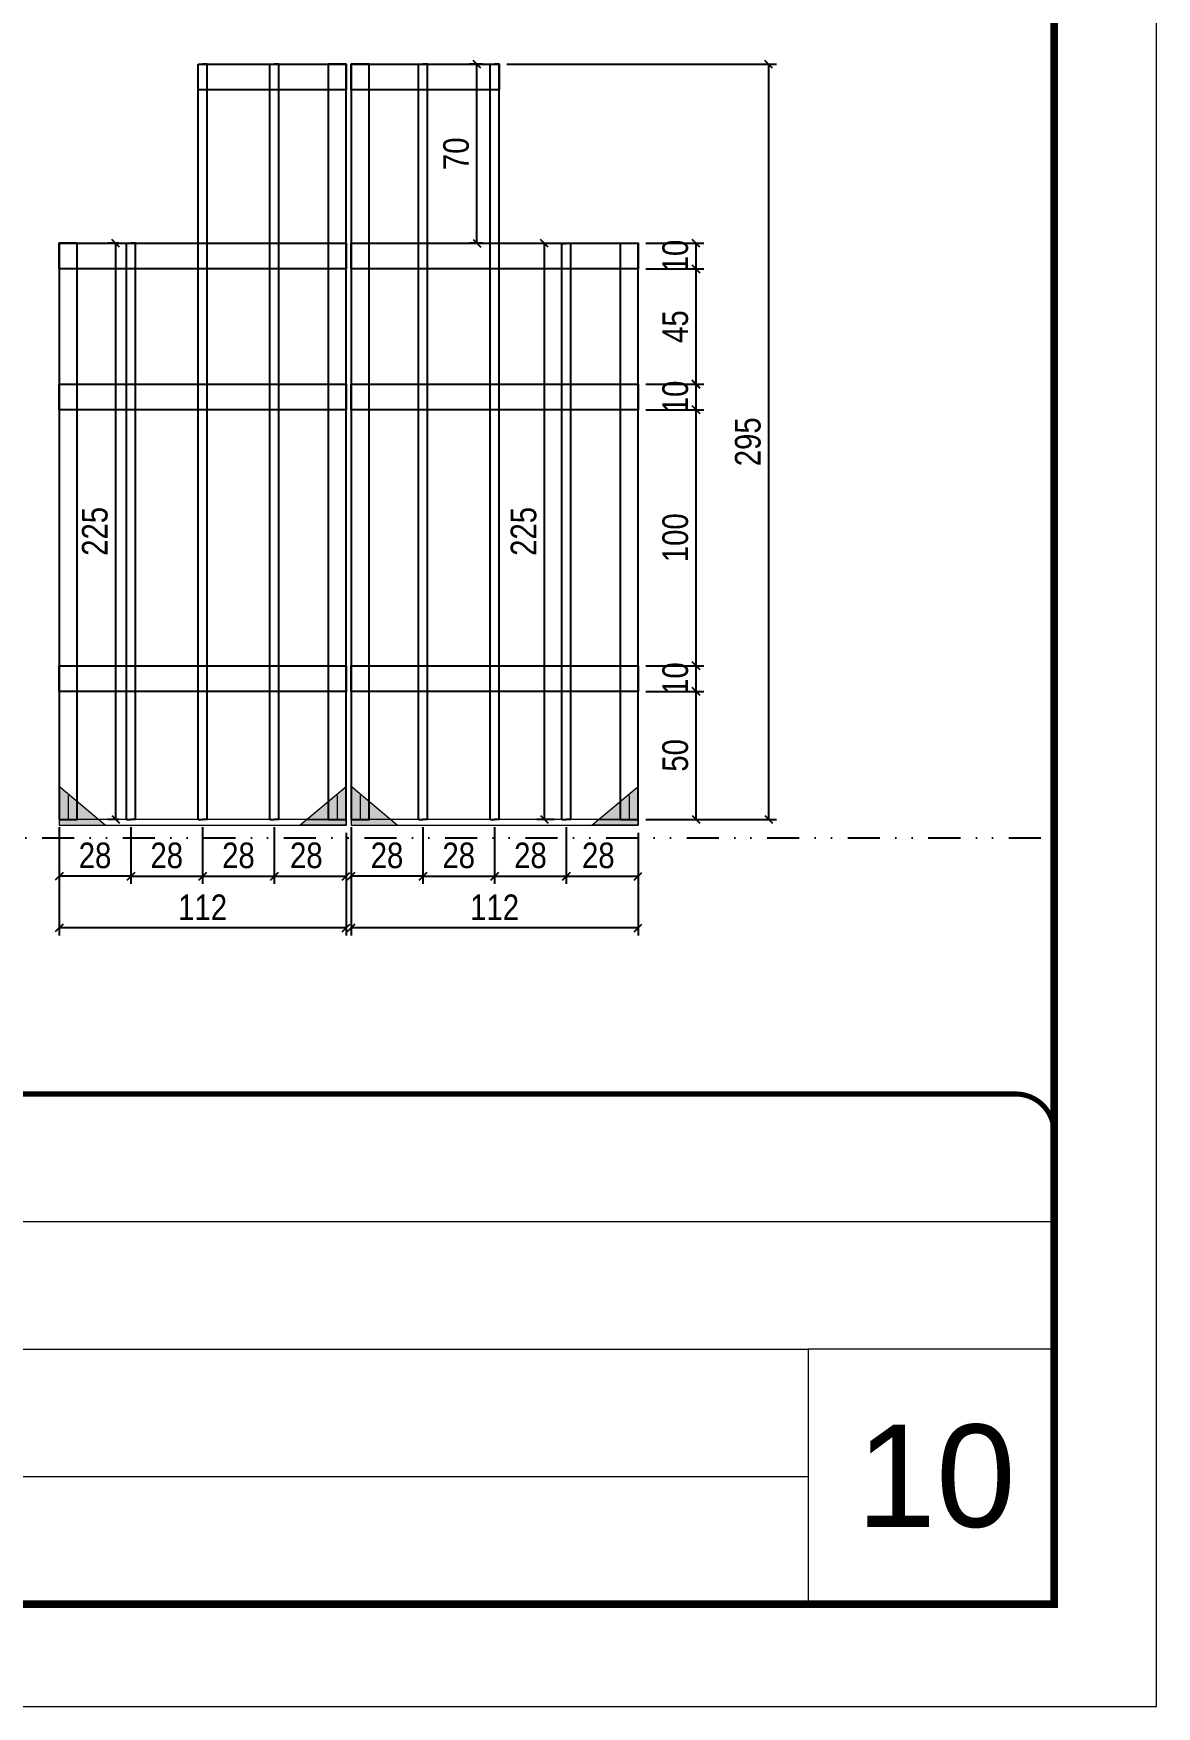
# Model space of a CAD drawing. Extents: x 14400 to 27878, y -21631 to 6985.
# Drawn here: x 17058 to 17497, y 3638 to 4291 of the extents above; entities that cross this region are included whole.
import ezdxf

# ---------------------------------------------------------------- set-up
doc = ezdxf.new("R2010")
doc.units = 0
for name, pattern in [('CONTINUO', [0]), ('DASHED', [0.75, 0.5, -0.25]), ('DIVIDE2', [0.625, 0.25, -0.125, 0, -0.125, 0, -0.125]), ('HIDDEN', [0.375, 0.25, -0.125])]:
    doc.linetypes.add(name, pattern=pattern)
for name, color, linetype, lineweight in [('CARIMBO', 255, 'Continuous', 9), ('Folhas', 255, 'Continuous', 9), ('Madeira', 126, 'Continuous', 18), ('Sarr 2.2x7', 40, 'Continuous', 9), ('SARRAFO DE PRESSAO', 251, 'DASHED', 9)]:
    doc.layers.add(name, color=color, linetype=linetype, lineweight=lineweight)
for name, color, linetype in [('COTA', 241, 'Continuous'), ('Nível', 160, 'Continuous'), ('SARR_2.2x10', 60, 'Continuous'), ('SARR_3.5x7', 81, 'Continuous'), ('SARR_7x7', 40, 'Continuous')]:
    doc.layers.add(name, color=color, linetype=linetype)
doc.styles.add('ARIAL', font='arial.ttf')
doc.styles.add('COTA TECNICA', font='techl___.ttf', dxfattribs={"height": 10})
doc.dimstyles.new('PAINEL', dxfattribs={"dimtxt": 10, "dimasz": 3, "dimexe": 3, "dimexo": 3, "dimgap": 3, "dimtad": 1, "dimdec": 1, "dimzin": 12, "dimdsep": 46, "dimtxsty": 'COTA TECNICA', "dimblk1": 'OBLIQUE', "dimblk2": 'OBLIQUE', "dimsah": 1, "dimcen": 0.9, "dimclrd": 4, "dimclre": 4, "dimclrt": 240, "dimadec": 1, "dimazin": 3, "dimtfac": 1, "dimtdec": 1, "dimtmove": 0, "dimatfit": 3, "dimfxl": 1, "dimtolj": 1, "dimtzin": 12, "dimarcsym": 0})

# ---------------------------------------------------------------- blocks, each defined once
blk = doc.blocks.new('9999999999')
at = {"color": 30, "linetype": 'CONTINUO'}
for p, q in [((98564.56, 34379.64), (99583.98, 34379.64)), ((98564.56, 34329.83), (99487.98, 34329.83)), ((99583.98, 34329.83), (99487.98, 34329.83)), ((99487.98, 34329.83), (99487.98, 34230.21)), ((98564.56, 34280.02), (99487.98, 34280.02))]:
    blk.add_line(p, q, dxfattribs=at)
at = {"color": 30, "linetype": 'CONTINUO', "const_width": 2}
blk.add_lwpolyline([(99583.98, 34230.21), (99583.98, 34414.45, 0.414214), (99568.98, 34429.45), (98228.98, 34429.45, 0.414214), (98213.98, 34414.45), (98213.98, 34245.21, 0.414214), (98228.98, 34230.21), (99583.98, 34230.21)], format="xyb", dxfattribs=at)
at = {"layer": 'Folhas'}
blk.add_lwpolyline([(98138.98, 34190.21), (99623.98, 34190.21), (99623.98, 35240.21), (98138.98, 35240.21)], close=True, dxfattribs=at)
at = {"layer": 'Folhas', "color": 30, "const_width": 3}
blk.add_lwpolyline([(98213.98, 34230.21), (99583.98, 34230.21), (99583.98, 35200.21), (98213.98, 35200.21)], close=True, dxfattribs=at)
blk = doc.blocks.new('_Oblique')
at = {"color": 0, "linetype": 'ByBlock', "lineweight": -2}
blk.add_line((-0.5, -0.5), (0.5, 0.5), dxfattribs=at)
blk = doc.blocks.new('*D6100')
at = {"layer": 'COTA', "color": 4, "lineweight": -2, "transparency": 16777216}
for p, q in [((17182.52, 3965.86), (17182.52, 3938.68)), ((17294.52, 3965.86), (17294.52, 3938.68)), ((17294.52, 3941.68), (17182.52, 3941.68))]:
    blk.add_line(p, q, dxfattribs=at)
at = {"layer": 'Defpoints', "color": 0, "transparency": 16777216}
for p in [(17182.52, 3968.86), (17294.52, 3968.86), (17182.52, 3941.68)]:
    blk.add_point(p, dxfattribs=at)
at = {"layer": 'COTA', "color": 4, "lineweight": -2, "transparency": 16777216, "xscale": 3, "yscale": 3, "zscale": 3, "rotation": 180}
blk.add_blockref('_Oblique', (17182.52, 3941.68), dxfattribs=at)
at = {"layer": 'COTA', "color": 4, "lineweight": -2, "transparency": 16777216, "xscale": 3, "yscale": 3, "zscale": 3}
blk.add_blockref('_Oblique', (17294.52, 3941.68), dxfattribs=at)
at = {"layer": 'COTA', "color": 240, "transparency": 16777216, "insert": (17238.52, 3949.74), "char_height": 10, "attachment_point": 5, "style": 'COTA TECNICA'}
blk.add_mtext('\\A1;112', dxfattribs=at)
blk = doc.blocks.new('*D6101')
at = {"layer": 'COTA', "color": 4, "lineweight": -2, "transparency": 16777216}
for p, q in [((17182.52, 3981.06), (17182.52, 3958.86)), ((17210.52, 3981.06), (17210.52, 3958.86)), ((17210.52, 3961.86), (17182.52, 3961.86))]:
    blk.add_line(p, q, dxfattribs=at)
at = {"layer": 'Defpoints', "color": 0, "transparency": 16777216}
for p in [(17182.52, 3984.06), (17210.52, 3984.06), (17182.52, 3961.86)]:
    blk.add_point(p, dxfattribs=at)
at = {"layer": 'COTA', "color": 4, "lineweight": -2, "transparency": 16777216, "xscale": 3, "yscale": 3, "zscale": 3, "rotation": 180}
blk.add_blockref('_Oblique', (17182.52, 3961.86), dxfattribs=at)
at = {"layer": 'COTA', "color": 4, "lineweight": -2, "transparency": 16777216, "xscale": 3, "yscale": 3, "zscale": 3}
blk.add_blockref('_Oblique', (17210.52, 3961.86), dxfattribs=at)
at = {"layer": 'COTA', "color": 240, "transparency": 16777216, "insert": (17196.52, 3969.95), "char_height": 10, "attachment_point": 5, "style": 'COTA TECNICA'}
blk.add_mtext('\\A1;28', dxfattribs=at)
blk = doc.blocks.new('*D6102')
at = {"layer": 'COTA', "color": 4, "lineweight": -2, "transparency": 16777216}
for p, q in [((17266.52, 3981.06), (17266.52, 3958.86)), ((17294.52, 3978.86), (17294.52, 3958.86)), ((17266.52, 3961.86), (17294.52, 3961.86))]:
    blk.add_line(p, q, dxfattribs=at)
at = {"layer": 'Defpoints', "color": 0, "transparency": 16777216}
for p in [(17266.52, 3984.06), (17294.52, 3981.86), (17294.52, 3961.86)]:
    blk.add_point(p, dxfattribs=at)
at = {"layer": 'COTA', "color": 4, "lineweight": -2, "transparency": 16777216, "xscale": 3, "yscale": 3, "zscale": 3, "rotation": 180}
blk.add_blockref('_Oblique', (17266.52, 3961.86), dxfattribs=at)
at = {"layer": 'COTA', "color": 4, "lineweight": -2, "transparency": 16777216, "xscale": 3, "yscale": 3, "zscale": 3}
blk.add_blockref('_Oblique', (17294.52, 3961.86), dxfattribs=at)
at = {"layer": 'COTA', "color": 240, "transparency": 16777216, "insert": (17279.02, 3969.95), "char_height": 10, "attachment_point": 5, "style": 'COTA TECNICA'}
blk.add_mtext('\\A1;28', dxfattribs=at)
blk = doc.blocks.new('*D6103')
at = {"layer": 'COTA', "color": 4, "lineweight": -2, "transparency": 16777216}
for p, q in [((17210.52, 3981.06), (17210.52, 3958.86)), ((17238.52, 3981.06), (17238.52, 3958.86)), ((17210.52, 3961.86), (17238.52, 3961.86))]:
    blk.add_line(p, q, dxfattribs=at)
at = {"layer": 'Defpoints', "color": 0, "transparency": 16777216}
for p in [(17210.52, 3984.06), (17238.52, 3984.06), (17238.52, 3961.86)]:
    blk.add_point(p, dxfattribs=at)
at = {"layer": 'COTA', "color": 4, "lineweight": -2, "transparency": 16777216, "xscale": 3, "yscale": 3, "zscale": 3, "rotation": 180}
blk.add_blockref('_Oblique', (17210.52, 3961.86), dxfattribs=at)
at = {"layer": 'COTA', "color": 4, "lineweight": -2, "transparency": 16777216, "xscale": 3, "yscale": 3, "zscale": 3}
blk.add_blockref('_Oblique', (17238.52, 3961.86), dxfattribs=at)
at = {"layer": 'COTA', "color": 240, "transparency": 16777216, "insert": (17224.52, 3969.95), "char_height": 10, "attachment_point": 5, "style": 'COTA TECNICA'}
blk.add_mtext('\\A1;28', dxfattribs=at)
blk = doc.blocks.new('*D6104')
at = {"layer": 'COTA', "color": 4, "lineweight": -2, "transparency": 16777216}
for p, q in [((17297.52, 4034.06), (17320.22, 4034.06)), ((17317.22, 3984.06), (17317.22, 4034.06)), ((17297.52, 3984.06), (17320.22, 3984.06))]:
    blk.add_line(p, q, dxfattribs=at)
at = {"layer": 'Defpoints', "color": 0, "transparency": 16777216}
for p in [(17294.52, 4034.06), (17317.22, 4034.06), (17294.52, 3984.06)]:
    blk.add_point(p, dxfattribs=at)
at = {"layer": 'COTA', "color": 4, "lineweight": -2, "transparency": 16777216, "xscale": 3, "yscale": 3, "zscale": 3}
for p, rotation in [((17317.22, 4034.06), 90), ((17317.22, 3984.06), 270)]:
    blk.add_blockref('_Oblique', p, dxfattribs=dict(at, rotation=rotation))
at = {"layer": 'COTA', "color": 240, "transparency": 16777216, "insert": (17309.11, 4009.06), "char_height": 10, "attachment_point": 5, "rotation": 90, "style": 'COTA TECNICA'}
blk.add_mtext('\\A1;50', dxfattribs=at)
blk = doc.blocks.new('*D6105')
at = {"layer": 'COTA', "color": 4, "lineweight": -2, "transparency": 16777216}
for p, q in [((17238.52, 3981.06), (17238.52, 3958.86)), ((17266.52, 3981.06), (17266.52, 3958.86)), ((17238.52, 3961.86), (17266.52, 3961.86))]:
    blk.add_line(p, q, dxfattribs=at)
at = {"layer": 'Defpoints', "color": 0, "transparency": 16777216}
for p in [(17238.52, 3984.06), (17266.52, 3984.06), (17266.52, 3961.86)]:
    blk.add_point(p, dxfattribs=at)
at = {"layer": 'COTA', "color": 4, "lineweight": -2, "transparency": 16777216, "xscale": 3, "yscale": 3, "zscale": 3, "rotation": 180}
blk.add_blockref('_Oblique', (17238.52, 3961.86), dxfattribs=at)
at = {"layer": 'COTA', "color": 4, "lineweight": -2, "transparency": 16777216, "xscale": 3, "yscale": 3, "zscale": 3}
blk.add_blockref('_Oblique', (17266.52, 3961.86), dxfattribs=at)
at = {"layer": 'COTA', "color": 240, "transparency": 16777216, "insert": (17252.52, 3969.95), "char_height": 10, "attachment_point": 5, "style": 'COTA TECNICA'}
blk.add_mtext('\\A1;28', dxfattribs=at)
blk = doc.blocks.new('*D6106')
at = {"layer": 'COTA', "color": 4, "lineweight": -2, "transparency": 16777216}
for p, q in [((17297.52, 4044.06), (17320.22, 4044.06)), ((17317.22, 4034.06), (17317.22, 4044.06)), ((17297.52, 4034.06), (17320.22, 4034.06))]:
    blk.add_line(p, q, dxfattribs=at)
at = {"layer": 'Defpoints', "color": 0, "transparency": 16777216}
for p in [(17294.52, 4044.06), (17317.22, 4044.06), (17294.52, 4034.06)]:
    blk.add_point(p, dxfattribs=at)
at = {"layer": 'COTA', "color": 4, "lineweight": -2, "transparency": 16777216, "xscale": 3, "yscale": 3, "zscale": 3}
for p, rotation in [((17317.22, 4044.06), 90), ((17317.22, 4034.06), 270)]:
    blk.add_blockref('_Oblique', p, dxfattribs=dict(at, rotation=rotation))
at = {"layer": 'COTA', "color": 240, "transparency": 16777216, "insert": (17309.11, 4039.06), "char_height": 10, "attachment_point": 5, "rotation": 90, "style": 'COTA TECNICA'}
blk.add_mtext('\\A1;10', dxfattribs=at)
blk = doc.blocks.new('*D6107')
at = {"layer": 'COTA', "color": 4, "lineweight": -2, "transparency": 16777216}
for p, q in [((17297.52, 4144.06), (17320.22, 4144.06)), ((17317.22, 4044.06), (17317.22, 4144.06)), ((17297.52, 4044.06), (17320.22, 4044.06))]:
    blk.add_line(p, q, dxfattribs=at)
at = {"layer": 'Defpoints', "color": 0, "transparency": 16777216}
for p in [(17294.52, 4144.06), (17317.22, 4144.06), (17294.52, 4044.06)]:
    blk.add_point(p, dxfattribs=at)
at = {"layer": 'COTA', "color": 4, "lineweight": -2, "transparency": 16777216, "xscale": 3, "yscale": 3, "zscale": 3}
for p, rotation in [((17317.22, 4144.06), 90), ((17317.22, 4044.06), 270)]:
    blk.add_blockref('_Oblique', p, dxfattribs=dict(at, rotation=rotation))
at = {"layer": 'COTA', "color": 240, "transparency": 16777216, "insert": (17309.11, 4094.06), "char_height": 10, "attachment_point": 5, "rotation": 90, "style": 'COTA TECNICA'}
blk.add_mtext('\\A1;100', dxfattribs=at)
blk = doc.blocks.new('*D6108')
at = {"layer": 'COTA', "color": 4, "lineweight": -2, "transparency": 16777216}
for p, q in [((17297.52, 4154.06), (17320.22, 4154.06)), ((17317.22, 4144.06), (17317.22, 4154.06)), ((17297.52, 4144.06), (17320.22, 4144.06))]:
    blk.add_line(p, q, dxfattribs=at)
at = {"layer": 'Defpoints', "color": 0, "transparency": 16777216}
for p in [(17294.52, 4154.06), (17317.22, 4154.06), (17294.52, 4144.06)]:
    blk.add_point(p, dxfattribs=at)
at = {"layer": 'COTA', "color": 4, "lineweight": -2, "transparency": 16777216, "xscale": 3, "yscale": 3, "zscale": 3}
for p, rotation in [((17317.22, 4154.06), 90), ((17317.22, 4144.06), 270)]:
    blk.add_blockref('_Oblique', p, dxfattribs=dict(at, rotation=rotation))
at = {"layer": 'COTA', "color": 240, "transparency": 16777216, "insert": (17309.11, 4149.06), "char_height": 10, "attachment_point": 5, "rotation": 90, "style": 'COTA TECNICA'}
blk.add_mtext('\\A1;10', dxfattribs=at)
blk = doc.blocks.new('*D6109')
at = {"layer": 'COTA', "color": 4, "lineweight": -2, "transparency": 16777216}
for p, q in [((17068.52, 3965.86), (17068.52, 3938.68)), ((17180.52, 3965.86), (17180.52, 3938.68)), ((17180.52, 3941.68), (17068.52, 3941.68))]:
    blk.add_line(p, q, dxfattribs=at)
at = {"layer": 'Defpoints', "color": 0, "transparency": 16777216}
for p in [(17068.52, 3968.86), (17180.52, 3968.86), (17068.52, 3941.68)]:
    blk.add_point(p, dxfattribs=at)
at = {"layer": 'COTA', "color": 4, "lineweight": -2, "transparency": 16777216, "xscale": 3, "yscale": 3, "zscale": 3, "rotation": 180}
blk.add_blockref('_Oblique', (17068.52, 3941.68), dxfattribs=at)
at = {"layer": 'COTA', "color": 4, "lineweight": -2, "transparency": 16777216, "xscale": 3, "yscale": 3, "zscale": 3}
blk.add_blockref('_Oblique', (17180.52, 3941.68), dxfattribs=at)
at = {"layer": 'COTA', "color": 240, "transparency": 16777216, "insert": (17124.52, 3949.74), "char_height": 10, "attachment_point": 5, "style": 'COTA TECNICA'}
blk.add_mtext('\\A1;112', dxfattribs=at)
blk = doc.blocks.new('*D6110')
at = {"layer": 'COTA', "color": 4, "lineweight": -2, "transparency": 16777216}
for p, q in [((17068.52, 3981.06), (17068.52, 3958.86)), ((17096.52, 3981.06), (17096.52, 3958.86)), ((17096.52, 3961.86), (17068.52, 3961.86))]:
    blk.add_line(p, q, dxfattribs=at)
at = {"layer": 'Defpoints', "color": 0, "transparency": 16777216}
for p in [(17068.52, 3984.06), (17096.52, 3984.06), (17068.52, 3961.86)]:
    blk.add_point(p, dxfattribs=at)
at = {"layer": 'COTA', "color": 4, "lineweight": -2, "transparency": 16777216, "xscale": 3, "yscale": 3, "zscale": 3, "rotation": 180}
blk.add_blockref('_Oblique', (17068.52, 3961.86), dxfattribs=at)
at = {"layer": 'COTA', "color": 4, "lineweight": -2, "transparency": 16777216, "xscale": 3, "yscale": 3, "zscale": 3}
blk.add_blockref('_Oblique', (17096.52, 3961.86), dxfattribs=at)
at = {"layer": 'COTA', "color": 240, "transparency": 16777216, "insert": (17082.52, 3969.95), "char_height": 10, "attachment_point": 5, "style": 'COTA TECNICA'}
blk.add_mtext('\\A1;28', dxfattribs=at)
blk = doc.blocks.new('*D6111')
at = {"layer": 'COTA', "color": 4, "lineweight": -2, "transparency": 16777216}
for p, q in [((17152.52, 3981.06), (17152.52, 3958.86)), ((17180.52, 3978.86), (17180.52, 3958.86)), ((17152.52, 3961.86), (17180.52, 3961.86))]:
    blk.add_line(p, q, dxfattribs=at)
at = {"layer": 'Defpoints', "color": 0, "transparency": 16777216}
for p in [(17152.52, 3984.06), (17180.52, 3981.86), (17180.52, 3961.86)]:
    blk.add_point(p, dxfattribs=at)
at = {"layer": 'COTA', "color": 4, "lineweight": -2, "transparency": 16777216, "xscale": 3, "yscale": 3, "zscale": 3, "rotation": 180}
blk.add_blockref('_Oblique', (17152.52, 3961.86), dxfattribs=at)
at = {"layer": 'COTA', "color": 4, "lineweight": -2, "transparency": 16777216, "xscale": 3, "yscale": 3, "zscale": 3}
blk.add_blockref('_Oblique', (17180.52, 3961.86), dxfattribs=at)
at = {"layer": 'COTA', "color": 240, "transparency": 16777216, "insert": (17165.02, 3969.95), "char_height": 10, "attachment_point": 5, "style": 'COTA TECNICA'}
blk.add_mtext('\\A1;28', dxfattribs=at)
blk = doc.blocks.new('*D6112')
at = {"layer": 'COTA', "color": 4, "lineweight": -2, "transparency": 16777216}
for p, q in [((17096.52, 3981.06), (17096.52, 3958.86)), ((17124.52, 3981.06), (17124.52, 3958.86)), ((17096.52, 3961.86), (17124.52, 3961.86))]:
    blk.add_line(p, q, dxfattribs=at)
at = {"layer": 'Defpoints', "color": 0, "transparency": 16777216}
for p in [(17096.52, 3984.06), (17124.52, 3984.06), (17124.52, 3961.86)]:
    blk.add_point(p, dxfattribs=at)
at = {"layer": 'COTA', "color": 4, "lineweight": -2, "transparency": 16777216, "xscale": 3, "yscale": 3, "zscale": 3, "rotation": 180}
blk.add_blockref('_Oblique', (17096.52, 3961.86), dxfattribs=at)
at = {"layer": 'COTA', "color": 4, "lineweight": -2, "transparency": 16777216, "xscale": 3, "yscale": 3, "zscale": 3}
blk.add_blockref('_Oblique', (17124.52, 3961.86), dxfattribs=at)
at = {"layer": 'COTA', "color": 240, "transparency": 16777216, "insert": (17110.52, 3969.95), "char_height": 10, "attachment_point": 5, "style": 'COTA TECNICA'}
blk.add_mtext('\\A1;28', dxfattribs=at)
blk = doc.blocks.new('*D6113')
at = {"layer": 'COTA', "color": 4, "lineweight": -2, "transparency": 16777216}
for p, q in [((17124.52, 3981.06), (17124.52, 3958.86)), ((17152.52, 3981.06), (17152.52, 3958.86)), ((17124.52, 3961.86), (17152.52, 3961.86))]:
    blk.add_line(p, q, dxfattribs=at)
at = {"layer": 'Defpoints', "color": 0, "transparency": 16777216}
for p in [(17124.52, 3984.06), (17152.52, 3984.06), (17152.52, 3961.86)]:
    blk.add_point(p, dxfattribs=at)
at = {"layer": 'COTA', "color": 4, "lineweight": -2, "transparency": 16777216, "xscale": 3, "yscale": 3, "zscale": 3, "rotation": 180}
blk.add_blockref('_Oblique', (17124.52, 3961.86), dxfattribs=at)
at = {"layer": 'COTA', "color": 4, "lineweight": -2, "transparency": 16777216, "xscale": 3, "yscale": 3, "zscale": 3}
blk.add_blockref('_Oblique', (17152.52, 3961.86), dxfattribs=at)
at = {"layer": 'COTA', "color": 240, "transparency": 16777216, "insert": (17138.52, 3969.95), "char_height": 10, "attachment_point": 5, "style": 'COTA TECNICA'}
blk.add_mtext('\\A1;28', dxfattribs=at)
blk = doc.blocks.new('*D6099')
at = {"layer": 'COTA', "color": 4, "lineweight": -2, "transparency": 16777216}
for p, q in [((17091.77, 4209.06), (17087.58, 4209.06)), ((17090.58, 4209.06), (17090.58, 3984.06)), ((17091.77, 3984.06), (17087.58, 3984.06))]:
    blk.add_line(p, q, dxfattribs=at)
at = {"layer": 'Defpoints', "color": 0, "transparency": 16777216}
for p in [(17094.77, 4209.06), (17090.58, 3984.06), (17094.77, 3984.06)]:
    blk.add_point(p, dxfattribs=at)
at = {"layer": 'COTA', "color": 4, "lineweight": -2, "transparency": 16777216, "xscale": 3, "yscale": 3, "zscale": 3}
for p, rotation in [((17090.58, 4209.06), 90), ((17090.58, 3984.06), 270)]:
    blk.add_blockref('_Oblique', p, dxfattribs=dict(at, rotation=rotation))
at = {"layer": 'COTA', "color": 240, "transparency": 16777216, "insert": (17082.47, 4096.56), "char_height": 10, "attachment_point": 5, "rotation": 90, "style": 'COTA TECNICA'}
blk.add_mtext('\\A1;225', dxfattribs=at)
blk = doc.blocks.new('*D6098')
at = {"layer": 'COTA', "color": 4, "lineweight": -2, "transparency": 16777216}
for p, q in [((17297.52, 4209.09), (17320.22, 4209.09)), ((17317.22, 4199.09), (17317.22, 4209.09)), ((17297.52, 4199.09), (17320.22, 4199.09))]:
    blk.add_line(p, q, dxfattribs=at)
at = {"layer": 'Defpoints', "color": 0, "transparency": 16777216}
for p in [(17294.52, 4209.09), (17317.22, 4209.09), (17294.52, 4199.09)]:
    blk.add_point(p, dxfattribs=at)
at = {"layer": 'COTA', "color": 4, "lineweight": -2, "transparency": 16777216, "xscale": 3, "yscale": 3, "zscale": 3}
for p, rotation in [((17317.22, 4209.09), 90), ((17317.22, 4199.09), 270)]:
    blk.add_blockref('_Oblique', p, dxfattribs=dict(at, rotation=rotation))
at = {"layer": 'COTA', "color": 240, "transparency": 16777216, "insert": (17309.11, 4204.09), "char_height": 10, "attachment_point": 5, "rotation": 90, "style": 'COTA TECNICA'}
blk.add_mtext('\\A1;10', dxfattribs=at)
blk = doc.blocks.new('*D6095')
at = {"layer": 'COTA', "color": 4, "lineweight": -2, "transparency": 16777216}
for p, q in [((17261.77, 4209.02), (17254.99, 4209.02)), ((17257.99, 3984.06), (17257.99, 4209.02)), ((17261.77, 3984.06), (17254.99, 3984.06))]:
    blk.add_line(p, q, dxfattribs=at)
at = {"layer": 'Defpoints', "color": 0, "transparency": 16777216}
for p in [(17257.99, 4209.02), (17264.77, 4209.02), (17264.77, 3984.06)]:
    blk.add_point(p, dxfattribs=at)
at = {"layer": 'COTA', "color": 4, "lineweight": -2, "transparency": 16777216, "xscale": 3, "yscale": 3, "zscale": 3}
for p, rotation in [((17257.99, 4209.02), 90), ((17257.99, 3984.06), 270)]:
    blk.add_blockref('_Oblique', p, dxfattribs=dict(at, rotation=rotation))
at = {"layer": 'COTA', "color": 240, "transparency": 16777216, "insert": (17249.88, 4096.54), "char_height": 10, "attachment_point": 5, "rotation": 90, "style": 'COTA TECNICA'}
blk.add_mtext('\\A1;225', dxfattribs=at)
blk = doc.blocks.new('*D6096')
at = {"layer": 'COTA', "color": 4, "lineweight": -2, "transparency": 16777216}
for p, q in [((17297.52, 4199.06), (17320.22, 4199.06)), ((17317.22, 4154.02), (17317.22, 4199.06)), ((17297.52, 4154.02), (17320.22, 4154.02))]:
    blk.add_line(p, q, dxfattribs=at)
at = {"layer": 'Defpoints', "color": 0, "transparency": 16777216}
for p in [(17294.52, 4199.06), (17317.22, 4199.06), (17294.52, 4154.02)]:
    blk.add_point(p, dxfattribs=at)
at = {"layer": 'COTA', "color": 4, "lineweight": -2, "transparency": 16777216, "xscale": 3, "yscale": 3, "zscale": 3}
for p, rotation in [((17317.22, 4199.06), 90), ((17317.22, 4154.02), 270)]:
    blk.add_blockref('_Oblique', p, dxfattribs=dict(at, rotation=rotation))
at = {"layer": 'COTA', "color": 240, "transparency": 16777216, "insert": (17309.11, 4176.54), "char_height": 10, "attachment_point": 5, "rotation": 90, "style": 'COTA TECNICA'}
blk.add_mtext('\\A1;45', dxfattribs=at)
blk = doc.blocks.new('*D6097')
at = {"layer": 'COTA', "color": 4, "lineweight": -2, "transparency": 16777216}
for p, q in [((17233.77, 4279.02), (17228.64, 4279.02)), ((17231.64, 4209.06), (17231.64, 4279.02)), ((17233.77, 4209.06), (17228.64, 4209.06))]:
    blk.add_line(p, q, dxfattribs=at)
at = {"layer": 'Defpoints', "color": 0, "transparency": 16777216}
for p in [(17231.64, 4279.02), (17236.77, 4279.02), (17236.77, 4209.06)]:
    blk.add_point(p, dxfattribs=at)
at = {"layer": 'COTA', "color": 4, "lineweight": -2, "transparency": 16777216, "xscale": 3, "yscale": 3, "zscale": 3}
for p, rotation in [((17231.64, 4279.02), 90), ((17231.64, 4209.06), 270)]:
    blk.add_blockref('_Oblique', p, dxfattribs=dict(at, rotation=rotation))
at = {"layer": 'COTA', "color": 240, "transparency": 16777216, "insert": (17223.53, 4244.04), "char_height": 10, "attachment_point": 5, "rotation": 90, "style": 'COTA TECNICA'}
blk.add_mtext('\\A1;70', dxfattribs=at)
blk = doc.blocks.new('*D6094')
at = {"layer": 'COTA', "color": 4, "lineweight": -2, "transparency": 16777216}
for p, q in [((17243.27, 4279.02), (17348.57, 4279.02)), ((17345.57, 3984.06), (17345.57, 4279.02)), ((17297.52, 3984.06), (17348.57, 3984.06))]:
    blk.add_line(p, q, dxfattribs=at)
at = {"layer": 'Defpoints', "color": 0, "transparency": 16777216}
for p in [(17240.27, 4279.02), (17345.57, 4279.02), (17294.52, 3984.06)]:
    blk.add_point(p, dxfattribs=at)
at = {"layer": 'COTA', "color": 4, "lineweight": -2, "transparency": 16777216, "xscale": 3, "yscale": 3, "zscale": 3}
for p, rotation in [((17345.57, 4279.02), 90), ((17345.57, 3984.06), 270)]:
    blk.add_blockref('_Oblique', p, dxfattribs=dict(at, rotation=rotation))
at = {"layer": 'COTA', "color": 240, "transparency": 16777216, "insert": (17337.44, 4131.54), "char_height": 10, "attachment_point": 5, "rotation": 90, "style": 'COTA TECNICA'}
blk.add_mtext('\\A1;295', dxfattribs=at)

msp = doc.modelspace()

# ---------------------------------------------------------------- hatches: boundary and pattern name
at = {"layer": 'Madeira'}
h = msp.add_hatch(color=252, dxfattribs=at)
h.dxf.hatch_style = 2
h.paths.add_polyline_path([(17068.52, 3996.86), (17068.52, 3981.86), (17086.52, 3981.86)])
h = msp.add_hatch(color=252, dxfattribs=at)
h.dxf.hatch_style = 2
h.paths.add_polyline_path([(17180.52, 3996.86), (17180.52, 3981.86), (17162.52, 3981.86)])
h = msp.add_hatch(color=252, dxfattribs=at)
h.dxf.hatch_style = 2
h.paths.add_polyline_path([(17182.52, 3996.86), (17182.52, 3981.86), (17200.52, 3981.86)])
h = msp.add_hatch(color=252, dxfattribs=at)
h.dxf.hatch_style = 2
h.paths.add_polyline_path([(17294.52, 3996.86), (17294.52, 3981.86), (17276.52, 3981.86)])

# ---------------------------------------------------------------- linework, layer by layer
at = {"layer": 'Madeira', "color": 1, "linetype": 'HIDDEN'}
for p, q in [((17072.02, 3993.36), (17072.02, 3984.06)), ((17072.02, 3993.36), (17072.02, 3984.06)), ((17177.02, 3993.36), (17177.02, 3984.06)), ((17177.02, 3993.36), (17177.02, 3984.06)), ((17186.02, 3993.36), (17186.02, 3984.06)), ((17186.02, 3993.36), (17186.02, 3984.06)), ((17291.02, 3993.36), (17291.02, 3984.06)), ((17291.02, 3993.36), (17291.02, 3984.06)), ((17075.52, 3989.86), (17075.52, 3984.06)), ((17189.52, 3989.86), (17189.52, 3984.06)), ((17078.35, 3984.06), (17068.52, 3984.06)), ((17078.35, 3984.06), (17068.52, 3984.06)), ((17084.32, 3984.06), (17068.52, 3984.06)), ((17164.72, 3984.06), (17180.52, 3984.06)), ((17170.68, 3984.06), (17180.52, 3984.06)), ((17170.68, 3984.06), (17180.52, 3984.06)), ((17192.35, 3984.06), (17182.52, 3984.06)), ((17192.35, 3984.06), (17182.52, 3984.06)), ((17198.32, 3984.06), (17182.52, 3984.06)), ((17278.72, 3984.06), (17294.52, 3984.06)), ((17284.68, 3984.06), (17294.52, 3984.06)), ((17284.68, 3984.06), (17294.52, 3984.06))]:
    msp.add_line(p, q, dxfattribs=at)
at = {"layer": 'Madeira'}
for p, q in [((17068.52, 3984.06), (17068.52, 3981.86)), ((17068.52, 3984.06), (17068.52, 3981.86)), ((17068.52, 3984.06), (17068.52, 3981.86)), ((17182.52, 3984.06), (17182.52, 3981.86)), ((17182.52, 3984.06), (17182.52, 3981.86)), ((17182.52, 3984.06), (17182.52, 3981.86))]:
    msp.add_line(p, q, dxfattribs=at)
at = {"layer": 'Madeira', "color": 0}
for points in [[(17068.52, 3996.86), (17068.52, 3981.86), (17086.52, 3981.86), (17068.52, 3996.86)], [(17180.52, 3996.86), (17180.52, 3981.86), (17162.52, 3981.86), (17180.52, 3996.86)], [(17182.52, 3996.86), (17182.52, 3981.86), (17200.52, 3981.86), (17182.52, 3996.86)], [(17294.52, 3996.86), (17294.52, 3981.86), (17276.52, 3981.86), (17294.52, 3996.86)]]:
    msp.add_lwpolyline(points, dxfattribs=at)
at = {"layer": 'Nível', "color": 4, "linetype": 'DIVIDE2', "ltscale": 50}
msp.add_line((16086.97, 3976.86), (17456.97, 3976.86), dxfattribs=at)
at = {"layer": 'Sarr 2.2x7'}
for points in [[(17180.52, 3984.06), (17068.52, 3984.06), (17068.52, 3981.86), (17180.52, 3981.86)], [(17294.52, 3984.06), (17182.52, 3984.06), (17182.52, 3981.86), (17294.52, 3981.86)]]:
    msp.add_lwpolyline(points, close=True, dxfattribs=at)
at = {"layer": 'SARR_2.2x10'}
for points in [[(17122.77, 4279.02), (17180.52, 4279.02), (17180.52, 4269.02), (17122.77, 4269.02)], [(17182.52, 4279.02), (17240.27, 4279.02), (17240.27, 4269.02), (17182.52, 4269.02)], [(17068.52, 4209.06), (17180.52, 4209.06), (17180.52, 4199.06), (17068.52, 4199.06)], [(17182.52, 4209.06), (17294.52, 4209.06), (17294.52, 4199.06), (17182.52, 4199.06)], [(17068.52, 4154.02), (17180.52, 4154.02), (17180.52, 4144.02), (17068.52, 4144.02)], [(17182.52, 4154.02), (17294.52, 4154.02), (17294.52, 4144.02), (17182.52, 4144.02)], [(17068.52, 4044.02), (17180.52, 4044.02), (17180.52, 4034.02), (17068.52, 4034.02)], [(17182.52, 4044.02), (17294.52, 4044.02), (17294.52, 4034.02), (17182.52, 4034.02)]]:
    msp.add_lwpolyline(points, close=True, dxfattribs=at)
at = {"layer": 'SARR_3.5x7'}
for p, q in [((17122.77, 3984.06), (17122.77, 4279.02)), ((17122.77, 4279.02), (17124.52, 4279.02)), ((17126.27, 4279.02), (17124.52, 4279.02)), ((17126.27, 3984.06), (17126.27, 4279.02)), ((17150.77, 3984.06), (17150.77, 4279.02)), ((17150.77, 4279.02), (17152.52, 4279.02)), ((17154.27, 4279.02), (17152.52, 4279.02)), ((17154.27, 3984.06), (17154.27, 4279.02)), ((17208.77, 3984.06), (17208.77, 4279.02)), ((17208.77, 4279.02), (17210.52, 4279.02)), ((17212.27, 4279.02), (17210.52, 4279.02)), ((17212.27, 3984.06), (17212.27, 4279.02)), ((17236.77, 3984.06), (17236.77, 4279.02)), ((17236.77, 4279.02), (17238.52, 4279.02)), ((17240.27, 4279.02), (17238.52, 4279.02)), ((17240.27, 3984.06), (17240.27, 4279.02)), ((17094.77, 3984.06), (17094.77, 4209.06)), ((17094.77, 4209.06), (17096.52, 4209.06)), ((17098.27, 4209.06), (17096.52, 4209.06)), ((17098.27, 3984.06), (17098.27, 4209.06)), ((17264.77, 3984.06), (17264.77, 4209.02)), ((17264.77, 4209.02), (17266.52, 4209.02)), ((17268.27, 4209.02), (17266.52, 4209.02)), ((17268.27, 3984.06), (17268.27, 4209.02)), ((17094.77, 3984.06), (17096.52, 3984.06)), ((17098.27, 3984.06), (17096.52, 3984.06)), ((17122.77, 3984.06), (17124.52, 3984.06)), ((17126.27, 3984.06), (17124.52, 3984.06)), ((17150.77, 3984.06), (17152.52, 3984.06)), ((17154.27, 3984.06), (17152.52, 3984.06)), ((17208.77, 3984.06), (17210.52, 3984.06)), ((17212.27, 3984.06), (17210.52, 3984.06)), ((17236.77, 3984.06), (17238.52, 3984.06)), ((17240.27, 3984.06), (17238.52, 3984.06)), ((17264.77, 3984.06), (17266.52, 3984.06)), ((17268.27, 3984.06), (17266.52, 3984.06))]:
    msp.add_line(p, q, dxfattribs=at)
at = {"layer": 'SARR_7x7'}
for points in [[(17173.52, 3984.06), (17180.52, 3984.06), (17180.52, 4279.02), (17173.52, 4279.02)], [(17182.52, 3984.06), (17189.52, 3984.06), (17189.52, 4279.02), (17182.52, 4279.02)], [(17068.52, 3984.06), (17075.52, 3984.06), (17075.52, 4209.06), (17068.52, 4209.06)], [(17287.52, 3984.06), (17294.52, 3984.06), (17294.52, 4209.02), (17287.52, 4209.02)]]:
    msp.add_lwpolyline(points, close=True, dxfattribs=at)

# ---------------------------------------------------------------- block references
at = {"layer": 'SARRAFO DE PRESSAO', "color": 6, "linetype": 'ByBlock'}
msp.add_blockref('9999999999', (-82127.01, -30552.63), dxfattribs=at)

# ---------------------------------------------------------------- texts
at = {"layer": 'CARIMBO', "style": 'ARIAL'}
msp.add_text('10', height=40, dxfattribs=at).set_placement((17379.83, 3707.72))

# ---------------------------------------------------------------- dimensions: what is measured, and where the dimension line sits
at = {"layer": 'COTA'}
for base, p1, p2, picture, middle in [((17231.64, 4279.02), (17236.77, 4209.06), (17236.77, 4279.02), '*D6097', (17223.53, 4244.04)), ((17345.57, 4279.02), (17294.52, 3984.06), (17240.27, 4279.02), '*D6094', (17337.44, 4131.54)), ((17257.99, 4209.02), (17264.77, 3984.06), (17264.77, 4209.02), '*D6095', (17249.88, 4096.54)), ((17317.22, 4199.06), (17294.52, 4154.02), (17294.52, 4199.06), '*D6096', (17309.11, 4176.54))]:
    dim = msp.add_linear_dim(base=base, p1=p1, p2=p2, angle=90, dimstyle='PAINEL', dxfattribs=at)
    dim.commit()
    dim.dimension.update_dxf_attribs({"geometry": picture, "text_midpoint": middle})
for base, p1, p2, angle, picture, middle in [((17090.58, 3984.06), (17094.77, 4209.06), (17094.77, 3984.06), 90, '*D6099', (17082.47, 4096.56)), ((17317.22, 4144.06), (17294.52, 4044.06), (17294.52, 4144.06), 90, '*D6107', (17309.11, 4094.06)), ((17317.22, 4034.06), (17294.52, 3984.06), (17294.52, 4034.06), 90, '*D6104', (17309.11, 4009.06)), ((17068.52, 3961.86), (17096.52, 3984.06), (17068.52, 3984.06), 180, '*D6110', (17082.52, 3969.95)), ((17182.52, 3961.86), (17210.52, 3984.06), (17182.52, 3984.06), 180, '*D6101', (17196.52, 3969.95)), ((17068.52, 3941.68), (17180.52, 3968.86), (17068.52, 3968.86), 180, '*D6109', (17124.52, 3949.74)), ((17182.52, 3941.68), (17294.52, 3968.86), (17182.52, 3968.86), 180, '*D6100', (17238.52, 3949.74))]:
    dim = msp.add_linear_dim(base=base, p1=p1, p2=p2, angle=angle, dimstyle='PAINEL', override={"dimtmove": 1}, dxfattribs=at)
    dim.commit()
    dim.dimension.update_dxf_attribs({"geometry": picture, "text_midpoint": middle})
for base, p1, p2, picture, middle in [((17317.22, 4209.09), (17294.52, 4199.09), (17294.52, 4209.09), '*D6098', (17317.22, 4204.09)), ((17317.22, 4154.06), (17294.52, 4144.06), (17294.52, 4154.06), '*D6108', (17317.22, 4149.06)), ((17317.22, 4044.06), (17294.52, 4034.06), (17294.52, 4044.06), '*D6106', (17317.22, 4039.06))]:
    dim = msp.add_linear_dim(base=base, p1=p1, p2=p2, angle=90, dimstyle='PAINEL', override={"dimtmove": 1}, dxfattribs=at)
    dim.commit()
    dim.dimension.update_dxf_attribs({"geometry": picture, "text_midpoint": middle, "dimtype": 160})
for base, p1, p2, picture, middle in [((17124.52, 3961.86), (17096.52, 3984.06), (17124.52, 3984.06), '*D6112', (17110.52, 3969.95)), ((17152.52, 3961.86), (17124.52, 3984.06), (17152.52, 3984.06), '*D6113', (17138.52, 3969.95)), ((17238.52, 3961.86), (17210.52, 3984.06), (17238.52, 3984.06), '*D6103', (17224.52, 3969.95)), ((17266.52, 3961.86), (17238.52, 3984.06), (17266.52, 3984.06), '*D6105', (17252.52, 3969.95))]:
    dim = msp.add_linear_dim(base=base, p1=p1, p2=p2, dimstyle='PAINEL', override={"dimtmove": 1}, dxfattribs=at)
    dim.commit()
    dim.dimension.update_dxf_attribs({"geometry": picture, "text_midpoint": middle})
for base, p1, p2, picture, middle in [((17180.52, 3961.86), (17152.52, 3984.06), (17180.52, 3981.86), '*D6111', (17165.02, 3961.86)), ((17294.52, 3961.86), (17266.52, 3984.06), (17294.52, 3981.86), '*D6102', (17279.02, 3961.86))]:
    dim = msp.add_linear_dim(base=base, p1=p1, p2=p2, dimstyle='PAINEL', override={"dimtmove": 1}, dxfattribs=at)
    dim.commit()
    dim.dimension.update_dxf_attribs({"geometry": picture, "text_midpoint": middle, "dimtype": 160})

doc.saveas('drawing.dxf')
